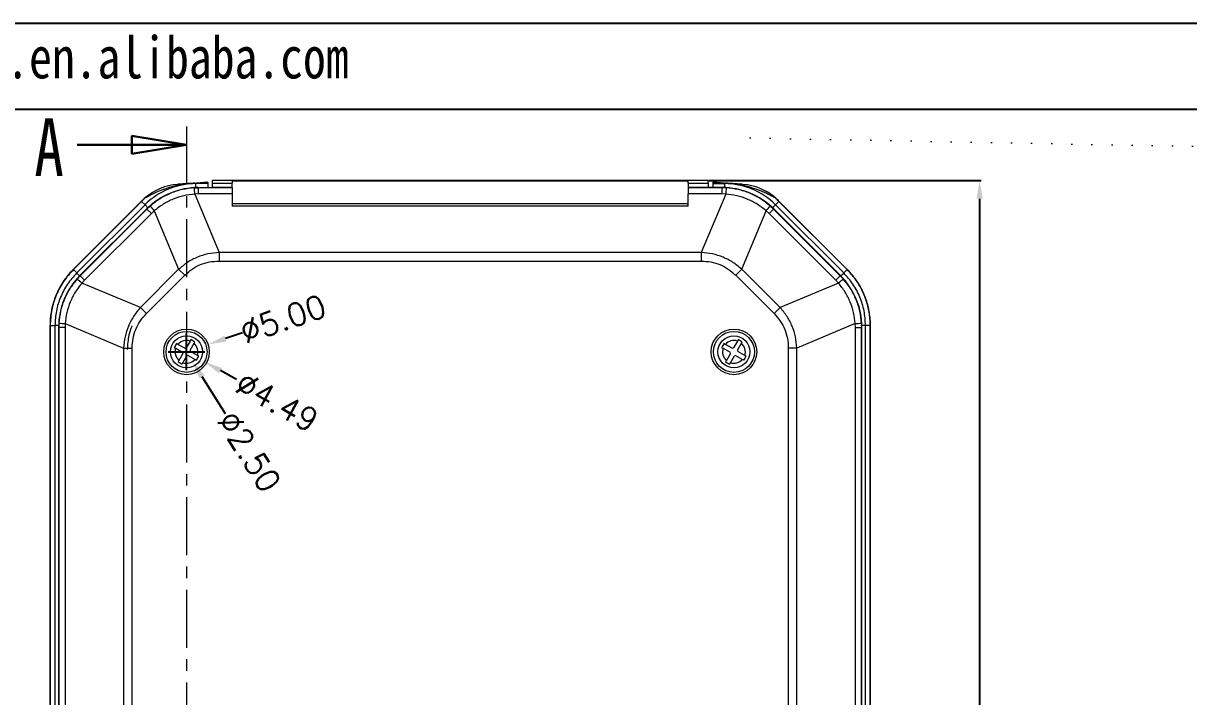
# Model space of a CAD drawing. Header units: inches. Extents: x 1127 to 4647, y 569 to 968.
# Drawn here: x 1441.5 to 1569.3, y 894.2 to 968 of the extents above; entities that cross this region are included whole.
import ezdxf

# ---------------------------------------------------------------- set-up
doc = ezdxf.new("R2010")
doc.units = ezdxf.units.IN
doc.linetypes.add('CENTER', pattern=[10.16, 6.35, -1.27, 1.27, -1.27])
doc.layers.add('文字', color=81, linetype='Continuous')
doc.styles.add('SLDTEXTSTYLE0', font='TXT', dxfattribs={"width": 0.75})
doc.styles.get("Standard").update_dxf_attribs({"font": 'txt', "bigfont": 'gbcbig.shx'})
doc.styles.add('宋体', font='', dxfattribs={"width": 0.8, "height": 3.5})
doc.styles.get('宋体').set_extended_font_data('SimSun')
doc.dimstyles.new('2', dxfattribs={"dimtxt": 1.5, "dimasz": 0.6, "dimexe": 0.18, "dimexo": 0.0625, "dimgap": 0.09, "dimtad": 0, "dimtih": 1, "dimtoh": 1, "dimzin": 0, "dimdsep": 46, "dimtxsty": 'Standard', "dimcen": 0, "dimadec": 0, "dimazin": 2, "dimtfac": 1, "dimtofl": 0, "dimtmove": 0, "dimatfit": 3, "dimfxl": 1, "dimtolj": 1, "dimtzin": 0, "dimarcsym": 0})
doc.dimstyles.new('2.5', dxfattribs={"dimtxt": 2.5, "dimasz": 2, "dimexe": 0.18, "dimexo": 0.0625, "dimgap": 0.09, "dimtad": 0, "dimzin": 0, "dimdsep": 46, "dimtxsty": 'Standard', "dimcen": 2, "dimadec": 0, "dimazin": 0, "dimtfac": 1, "dimtofl": 0, "dimtmove": 0, "dimatfit": 3, "dimfxl": 1, "dimtolj": 1, "dimtzin": 0, "dimarcsym": 0})

# ---------------------------------------------------------------- blocks, each defined once
blk = doc.blocks.new('_CLOSED')
at = {"color": 0, "linetype": 'ByBlock', "lineweight": -2}
for p, q in [((-1, 0.166667), (0, 0)), ((-1, 0.166667), (-1, -0.166667)), ((0, 0), (-1, -0.166667)), ((0, 0), (-1, 0))]:
    blk.add_line(p, q, dxfattribs=at)
blk = doc.blocks.new('*D187')
at = {"color": 0, "lineweight": -2}
for p, q in [((3628.76, 895.48), (3628.76, 899.48)), ((3635.21, 898.33), (3633.22, 898.07)), ((3626.76, 897.48), (3630.76, 897.48)), ((1444.45, 822.33), (1444.45, 781.38)), ((1534.37, 822.33), (1534.37, 781.38)), ((1446.45, 781.56), (1484.32, 781.56)), ((1532.37, 781.56), (1494.5, 781.56))]:
    blk.add_line(p, q, dxfattribs=at)
at = {"color": 0}
for points in [[(3633.18, 898.4), (3633.27, 897.74), (3631.24, 897.81)], [(1446.45, 781.9), (1446.45, 781.23), (1444.45, 781.56)], [(1532.37, 781.9), (1532.37, 781.23), (1534.37, 781.56)]]:
    blk.add_solid(points, dxfattribs=at)
at = {"layer": 'Defpoints', "color": 0}
for p in [(3626.28, 897.15), (3631.24, 897.81), (1444.45, 822.39), (1534.37, 822.39), (1534.37, 781.56)]:
    blk.add_point(p, dxfattribs=at)
at = {"color": 0, "insert": (3639.84, 898.94), "char_height": 2.5, "attachment_point": 5, "rotation": 7.5285}
blk.add_mtext('\\A1;∅5.00', dxfattribs=at)
at = {"color": 0, "insert": (1489.41, 781.56), "char_height": 2.5, "attachment_point": 5}
blk.add_mtext('\\A1;89.93', dxfattribs=at)
blk = doc.blocks.new('*D188')
at = {"color": 0, "lineweight": -2}
for p, q in [((3628.76, 895.48), (3628.76, 899.48)), ((3626.76, 897.48), (3630.76, 897.48)), ((3633.47, 894.81), (3631.73, 895.8)), ((1466.91, 816.91), (1466.91, 791.4)), ((1511.91, 816.91), (1511.91, 791.4)), ((1468.91, 791.58), (1484.74, 791.58)), ((1509.91, 791.58), (1494.08, 791.58))]:
    blk.add_line(p, q, dxfattribs=at)
at = {"color": 0}
for points in [[(3631.89, 896.09), (3631.56, 895.51), (3629.99, 896.78)], [(1468.91, 791.91), (1468.91, 791.24), (1466.91, 791.58)], [(1509.91, 791.91), (1509.91, 791.24), (1511.91, 791.58)]]:
    blk.add_solid(points, dxfattribs=at)
at = {"layer": 'Defpoints', "color": 0}
for p in [(3627.54, 898.17), (3629.99, 896.78), (1466.91, 816.97), (1511.91, 816.97), (1511.91, 791.58)]:
    blk.add_point(p, dxfattribs=at)
at = {"color": 0, "insert": (3637.9, 892.3), "char_height": 2.5, "attachment_point": 5, "rotation": 330.4525}
blk.add_mtext('\\A1;∅2.82', dxfattribs=at)
at = {"color": 0, "insert": (1489.41, 791.58), "char_height": 2.5, "attachment_point": 5}
blk.add_mtext('\\A1;45.00', dxfattribs=at)
blk = doc.blocks.new('*D191')
at = {"color": 0, "lineweight": -2}
for p, q in [((1516.66, 950.76), (1546.52, 950.76)), ((1546.34, 948.76), (1546.34, 882.89)), ((1546.34, 805.18), (1546.34, 871.05)), ((3458.05, 819.83), (3453.96, 819.83)), ((3454.14, 819.23), (3454.14, 818.92)), ((3457.55, 816.33), (3453.96, 816.33)), ((3454.14, 816.93), (3454.14, 817.24)), ((1516.66, 803.18), (1546.52, 803.18))]:
    blk.add_line(p, q, dxfattribs=at)
at = {"color": 0}
for points in [[(1546, 948.76), (1546.67, 948.76), (1546.34, 950.76)], [(3454.04, 819.23), (3454.24, 819.23), (3454.14, 819.83)], [(3454.04, 816.93), (3454.24, 816.93), (3454.14, 816.33)], [(1546, 805.18), (1546.67, 805.18), (1546.34, 803.18)]]:
    blk.add_solid(points, dxfattribs=at)
at = {"layer": 'Defpoints', "color": 0}
for p in [(1516.59, 950.76), (1546.34, 950.76), (3454.14, 819.83), (3458.12, 819.83), (3457.62, 816.33), (1516.59, 803.18)]:
    blk.add_point(p, dxfattribs=at)
at = {"color": 0, "insert": (1546.34, 876.97), "char_height": 2.5, "attachment_point": 5, "rotation": 90}
blk.add_mtext('\\A1;147.58', dxfattribs=at)
at = {"color": 0, "insert": (3454.14, 818.08), "char_height": 1.5, "attachment_point": 5}
blk.add_mtext('\\A1;3.50', dxfattribs=at)
blk = doc.blocks.new('*D194')
at = {"color": 0, "lineweight": -2}
for p, q in [((1382.71, 948.25), (1417.88, 948.25)), ((1417.7, 946.25), (1417.7, 880.38)), ((1417.7, 802.67), (1417.7, 868.54)), ((3414.42, 798.63), (3414.42, 801.19)), ((3414.42, 801.19), (3415.02, 801.19)), ((1385.15, 800.67), (1417.88, 800.67)), ((3409.68, 798.63), (3414.6, 798.63)), ((3414.42, 795.73), (3414.42, 798.03)), ((3409.68, 795.13), (3414.6, 795.13))]:
    blk.add_line(p, q, dxfattribs=at)
at = {"color": 0}
for points in [[(1417.37, 946.25), (1418.04, 946.25), (1417.7, 948.25)], [(1417.37, 802.67), (1418.04, 802.67), (1417.7, 800.67)], [(3414.32, 798.03), (3414.52, 798.03), (3414.42, 798.63)], [(3414.32, 795.73), (3414.52, 795.73), (3414.42, 795.13)]]:
    blk.add_solid(points, dxfattribs=at)
at = {"layer": 'Defpoints', "color": 0}
for p in [(1382.65, 948.25), (1417.7, 948.25), (1385.09, 800.67), (3409.62, 798.63), (3414.42, 798.63), (3409.62, 795.13)]:
    blk.add_point(p, dxfattribs=at)
at = {"color": 0, "insert": (1417.7, 874.46), "char_height": 2.5, "attachment_point": 5, "rotation": 90}
blk.add_mtext('\\A1;147.58', dxfattribs=at)
at = {"color": 0, "insert": (3417.24, 801.19), "char_height": 1.5, "attachment_point": 5}
blk.add_mtext('\\A1;3.50', dxfattribs=at)
blk = doc.blocks.new('*D195')
at = {"color": 0, "lineweight": -2}
for p, q in [((1323.41, 894.02), (1323.41, 899.3)), ((1392.41, 894.02), (1392.41, 899.3)), ((1325.41, 899.12), (1353.23, 899.12)), ((1390.41, 899.12), (1362.58, 899.12)), ((3408.02, 801.03), (3405.67, 801.03)), ((3408.62, 798.23), (3408.62, 801.21)), ((3409.62, 798.23), (3409.62, 801.21)), ((3410.22, 801.03), (3410.82, 801.03))]:
    blk.add_line(p, q, dxfattribs=at)
at = {"color": 0}
for points in [[(1325.41, 899.45), (1325.41, 898.79), (1323.41, 899.12)], [(1390.41, 899.45), (1390.41, 898.79), (1392.41, 899.12)], [(3408.02, 801.13), (3408.02, 800.93), (3408.62, 801.03)], [(3410.22, 801.13), (3410.22, 800.93), (3409.62, 801.03)]]:
    blk.add_solid(points, dxfattribs=at)
at = {"layer": 'Defpoints', "color": 0}
for p in [(1323.41, 899.12), (1323.41, 893.96), (1392.41, 893.96), (3408.62, 801.03), (3408.62, 798.17), (3409.62, 798.17)]:
    blk.add_point(p, dxfattribs=at)
at = {"color": 0, "attachment_point": 5}
for s, insert, char_height in [('\\A1;69.00', (1357.91, 899.12), 2.5), ('\\A1;1.00', (3403.83, 801.03), 1.5)]:
    blk.add_mtext(s, dxfattribs=dict(at, insert=insert, char_height=char_height))
blk = doc.blocks.new('*D196')
at = {"color": 0, "lineweight": -2}
for p, q in [((1365.45, 937.96), (1375.79, 937.96)), ((1375.61, 935.96), (1375.61, 879.97)), ((1375.61, 812.96), (1375.61, 868.95)), ((1370.62, 810.96), (1375.79, 810.96)), ((3449.12, 789.48), (3495.25, 789.48)), ((3495.07, 788.88), (3495.07, 779.92)), ((3495.07, 769.29), (3495.07, 778.24)), ((3453.64, 768.69), (3495.25, 768.69))]:
    blk.add_line(p, q, dxfattribs=at)
at = {"color": 0}
for points in [[(1375.28, 935.96), (1375.95, 935.96), (1375.61, 937.96)], [(1375.28, 812.96), (1375.95, 812.96), (1375.61, 810.96)], [(3494.97, 788.88), (3495.17, 788.88), (3495.07, 789.48)], [(3494.97, 769.29), (3495.17, 769.29), (3495.07, 768.69)]]:
    blk.add_solid(points, dxfattribs=at)
at = {"layer": 'Defpoints', "color": 0}
for p in [(1365.39, 937.96), (1370.56, 810.96), (1375.61, 810.96), (3449.06, 789.48), (3453.58, 768.69), (3495.07, 768.69)]:
    blk.add_point(p, dxfattribs=at)
at = {"color": 0, "insert": (1375.61, 874.46), "char_height": 2.5, "attachment_point": 5, "rotation": 90}
blk.add_mtext('\\A1;127.00', dxfattribs=at)
at = {"color": 0, "insert": (3495.07, 779.08), "char_height": 1.5, "attachment_point": 5}
blk.add_mtext('\\A1;20.79', dxfattribs=at)
blk = doc.blocks.new('*D198')
at = {"color": 0, "lineweight": -2}
for p, q in [((3633.7, 913.45), (3601.79, 913.45)), ((3601.97, 911.45), (3601.97, 847.99)), ((1466.91, 864.97), (1466.91, 868.97)), ((1464.91, 866.97), (1468.91, 866.97)), ((1477.42, 859), (1469.54, 864.98)), ((3601.97, 773.5), (3601.97, 836.97)), ((3633.7, 771.5), (3601.79, 771.5))]:
    blk.add_line(p, q, dxfattribs=at)
at = {"color": 0}
for points in [[(3601.63, 911.45), (3602.3, 911.45), (3601.97, 913.45)], [(1469.74, 865.24), (1469.34, 864.71), (1467.94, 866.18)], [(3601.63, 773.5), (3602.3, 773.5), (3601.97, 771.5)]]:
    blk.add_solid(points, dxfattribs=at)
at = {"layer": 'Defpoints', "color": 0}
for p in [(3601.97, 913.45), (3633.76, 913.45), (1465.87, 867.76), (1467.94, 866.18), (3633.76, 771.5)]:
    blk.add_point(p, dxfattribs=at)
at = {"color": 0, "char_height": 2.5, "attachment_point": 5}
for s, insert, rotation in [('\\A1;∅2.60', (1481.3, 856.05), 322.8069), ('\\A1;141.95', (3601.97, 842.48), 90)]:
    blk.add_mtext(s, dxfattribs=dict(at, insert=insert, rotation=rotation))
blk = doc.blocks.new('*D199')
at = {"color": 0, "lineweight": -2}
for p, q in [((1459.41, 929.97), (1459.41, 933.97)), ((1465.56, 934.07), (1463.67, 933.43)), ((1457.41, 931.97), (1461.41, 931.97)), ((3540.25, 792.03), (3540.25, 763.09)), ((3560.75, 792.03), (3560.75, 763.09)), ((3542.25, 763.27), (3545.83, 763.27)), ((3558.75, 763.27), (3555.17, 763.27))]:
    blk.add_line(p, q, dxfattribs=at)
at = {"color": 0}
for points in [[(1463.56, 933.74), (1463.78, 933.11), (1461.78, 932.78)], [(3542.25, 763.6), (3542.25, 762.94), (3540.25, 763.27)], [(3558.75, 763.6), (3558.75, 762.94), (3560.75, 763.27)]]:
    blk.add_solid(points, dxfattribs=at)
at = {"layer": 'Defpoints', "color": 0}
for p in [(1461.78, 932.78), (1457.04, 931.16), (3540.25, 792.09), (3560.75, 792.09), (3560.75, 763.27)]:
    blk.add_point(p, dxfattribs=at)
at = {"color": 0, "insert": (1469.98, 935.58), "char_height": 2.5, "attachment_point": 5, "rotation": 18.863}
blk.add_mtext('\\A1;∅5.00', dxfattribs=at)
at = {"color": 0, "insert": (3550.5, 763.27), "char_height": 2.5, "attachment_point": 5}
blk.add_mtext('\\A1;20.50', dxfattribs=at)
blk = doc.blocks.new('*D200')
at = {"color": 0, "lineweight": -2}
for p, q in [((1459.41, 929.97), (1459.41, 933.97)), ((1457.41, 931.97), (1461.41, 931.97)), ((1464.88, 928.95), (1463.13, 929.92)), ((3636.26, 782.42), (3636.26, 751.87)), ((3681.26, 782.42), (3681.26, 751.87)), ((3638.26, 752.05), (3654.09, 752.05)), ((3679.26, 752.05), (3663.44, 752.05))]:
    blk.add_line(p, q, dxfattribs=at)
at = {"color": 0}
for points in [[(1463.29, 930.21), (1462.96, 929.62), (1461.38, 930.88)], [(3638.26, 752.38), (3638.26, 751.72), (3636.26, 752.05)], [(3679.26, 752.38), (3679.26, 751.72), (3681.26, 752.05)]]:
    blk.add_solid(points, dxfattribs=at)
at = {"layer": 'Defpoints', "color": 0}
for p in [(1457.44, 933.06), (1461.38, 930.88), (3636.26, 782.48), (3681.26, 782.48), (3681.26, 752.05)]:
    blk.add_point(p, dxfattribs=at)
at = {"color": 0, "insert": (1469.33, 926.49), "char_height": 2.5, "attachment_point": 5, "rotation": 331.0628}
blk.add_mtext('\\A1;∅4.49', dxfattribs=at)
at = {"color": 0, "insert": (3658.76, 752.05), "char_height": 2.5, "attachment_point": 5}
blk.add_mtext('\\A1;45.00', dxfattribs=at)
blk = doc.blocks.new('*D201')
at = {"color": 0, "lineweight": -2}
for p, q in [((1459.41, 929.97), (1459.41, 933.97)), ((1457.41, 931.97), (1461.41, 931.97)), ((1463.68, 925.17), (1461.14, 929.22)), ((3631.76, 793.55), (3631.76, 798.04)), ((3633.76, 797.86), (3653.13, 797.86)), ((3682.26, 797.86), (3662.89, 797.86)), ((3684.26, 796.63), (3684.26, 798.04))]:
    blk.add_line(p, q, dxfattribs=at)
at = {"color": 0}
for points in [[(1461.42, 929.39), (1460.85, 929.04), (1460.07, 930.91)], [(3633.76, 798.19), (3633.76, 797.52), (3631.76, 797.86)], [(3682.26, 798.19), (3682.26, 797.52), (3684.26, 797.86)]]:
    blk.add_solid(points, dxfattribs=at)
at = {"layer": 'Defpoints', "color": 0}
for p in [(1458.74, 933.03), (1460.07, 930.91), (3684.26, 797.86), (3684.26, 796.57), (3631.76, 793.49)]:
    blk.add_point(p, dxfattribs=at)
at = {"color": 0, "insert": (1466.27, 921.04), "char_height": 2.5, "attachment_point": 5, "rotation": 302.1068}
blk.add_mtext('\\A1;∅2.50', dxfattribs=at)
at = {"color": 0, "insert": (3658.01, 797.86), "char_height": 2.5, "attachment_point": 5}
blk.add_mtext('\\A1;52.50', dxfattribs=at)

msp = doc.modelspace()

# ---------------------------------------------------------------- hatches: boundary and pattern name
at = {"linetype": 'Continuous', "lineweight": 0}
h = msp.add_hatch(dxfattribs=at)
h.set_pattern_fill('ANSI31', color=4, scale=0.5, style=0)
edge = h.paths.add_edge_path(flags=0)
edge.add_line((1577.142, 950.636), (1577.142, 948.841))
edge.add_spline(control_points=[(1577.142, 948.841), (1578.582, 948.813), (1580.022, 948.786), (1581.462, 948.758), (1583.624, 948.716), (1585.786, 948.674), (1587.947, 948.632), (1589.829, 948.596), (1591.71, 948.559), (1593.592, 948.522)], knot_values=[0, 0, 0, 0, 0.0043215, 0.0043215, 0.0043215, 0.0108074, 0.0108074, 0.0108074, 0.016453, 0.016453, 0.016453, 0.016453], weights=[1, 1, 1, 1, 1, 1, 1, 1, 1, 1], degree=3, periodic=0)
edge.add_line((1593.592, 948.522), (1594.715, 948.521))
edge.add_ellipse((1575.665, 949.337), major_axis=(-15.357, 46.346), ratio=0.3686722, start_angle=257.88544, end_angle=262.03335, ccw=False)
edge.add_spline(control_points=[(1595.594, 945.146), (1595.607, 945.094), (1595.617, 945.041), (1595.625, 944.988), (1595.63, 944.947), (1595.635, 944.906), (1595.638, 944.865), (1595.64, 944.824), (1595.642, 944.783), (1595.642, 944.742)], knot_values=[0, 0, 0, 0, 0.0001616, 0.0001616, 0.0001616, 0.0002844, 0.0002844, 0.0002844, 0.0004078, 0.0004078, 0.0004078, 0.0004078], weights=[1, 1, 1, 1, 1, 1, 1, 1, 1, 1], degree=3, periodic=0)
edge.add_line((1595.642, 944.742), (1595.642, 940.158))
edge.add_line((1595.642, 940.158), (1577.342, 939.998))
edge.add_line((1577.342, 939.998), (1577.342, 938.508))
edge.add_line((1577.342, 938.508), (1581.442, 938.508))
edge.add_line((1581.442, 938.508), (1581.442, 937.582))
edge.add_line((1581.442, 937.582), (1583.142, 937.567))
edge.add_line((1583.142, 937.567), (1583.142, 938.405))
edge.add_line((1583.142, 938.405), (1597.642, 938.658))
edge.add_line((1597.642, 938.658), (1597.642, 944.742))
edge.add_spline(control_points=[(1597.642, 944.742), (1597.642, 944.904), (1597.635, 945.065), (1597.619, 945.226), (1597.609, 945.338), (1597.594, 945.45), (1597.575, 945.562), (1597.556, 945.673), (1597.532, 945.785), (1597.504, 945.895)], knot_values=[0, 0, 0, 0, 0.0004846, 0.0004846, 0.0004846, 0.0008228, 0.0008228, 0.0008228, 0.0011631, 0.0011631, 0.0011631, 0.0011631], weights=[1, 1, 1, 1, 1, 1, 1, 1, 1, 1], degree=3, periodic=0)
edge.add_ellipse((1575.665, 949.337), major_axis=(-17.063, 51.495), ratio=0.3686722, start_angle=259.23033, end_angle=267.45858)
edge.add_spline(control_points=[(1595.388, 953.338), (1595.353, 953.445), (1595.3, 953.55), (1595.232, 953.642), (1595.164, 953.733), (1595.079, 953.815), (1594.984, 953.878), (1594.89, 953.941), (1594.784, 953.988), (1594.675, 954.016), (1594.602, 954.034), (1594.527, 954.044), (1594.452, 954.046)], knot_values=[0, 0, 0, 0, 0.0003425, 0.0003425, 0.0003425, 0.0006853, 0.0006853, 0.0006853, 0.0010238, 0.0010238, 0.0010238, 0.0012465, 0.0012465, 0.0012465, 0.0012465], weights=[1, 1, 1, 1, 1, 1, 1, 1, 1, 1, 1, 1, 1], degree=3, periodic=0)
edge.add_ellipse((1518.834, 947.474), major_axis=(-458.389, 8.001), ratio=0.0174497, start_angle=260.52147, end_angle=260.6883)
edge.add_line((1593.142, 954.073), (1593.142, 953.139))
edge.add_line((1593.142, 953.139), (1593.742, 953.139))
edge.add_line((1593.742, 953.139), (1593.742, 952.118))
edge.add_line((1593.742, 952.118), (1593.142, 952.118))
edge.add_line((1593.142, 952.118), (1593.142, 950.637))
edge.add_line((1593.142, 950.637), (1577.142, 950.636))
h = msp.add_hatch(dxfattribs=at)
h.set_pattern_fill('ANSI31', style=0)
h.set_pattern_definition([(45, (892.935, 269.7996), (-2.245064, 2.245064), [])])
h.paths.add_polyline_path([(1483.59, 919.369), (1483.59, 921.569), (1482.09, 921.569), (1482.09, 919.369)], flags=0)

# ---------------------------------------------------------------- linework, layer by layer
for p, q in [((1127.067, 968.002), (1685.775, 968.002)), ((1141.525, 958.597), (1676.369, 958.597))]:
    msp.add_line(p, q)
at = {"color": 1, "linetype": 'CENTER', "lineweight": 0}
msp.add_line((1459.409, 956.677), (1459.409, 872.331), dxfattribs=at)
at = {"color": 7, "linetype": 'Continuous', "lineweight": 30}
msp.add_line((1447.409, 954.677), (1459.409, 954.677), dxfattribs=at)
at = {"color": 7, "linetype": 'Continuous', "lineweight": 15}
for p, q in [((1461.74, 950.571), (1460.021, 950.451)), ((1460.44, 950.448), (1461.74, 950.539)), ((1460.44, 950.42), (1460.44, 950.448)), ((1461.74, 950.42), (1460.44, 950.42)), ((1461.74, 950.539), (1461.74, 950.571)), ((1461.74, 950.539), (1461.74, 950.42)), ((1461.74, 950.42), (1461.74, 949.991)), ((1516.594, 950.762), (1462.225, 950.762)), ((1462.225, 950.762), (1462.225, 950.483)), ((1462.225, 950.483), (1464.409, 950.483)), ((1462.225, 950.483), (1462.225, 949.983)), ((1464.409, 950.744), (1514.409, 950.744)), ((1464.409, 950.744), (1464.409, 950.483)), ((1464.409, 949.983), (1464.409, 950.483)), ((1514.409, 950.483), (1514.409, 950.744)), ((1514.409, 950.483), (1516.594, 950.483)), ((1514.409, 950.483), (1514.409, 949.983)), ((1516.594, 950.483), (1516.594, 950.762)), ((1516.594, 950.483), (1516.594, 949.983)), ((1518.797, 950.451), (1517.079, 950.571)), ((1517.079, 950.571), (1517.079, 950.539)), ((1517.079, 950.539), (1518.379, 950.448)), ((1517.079, 950.539), (1517.079, 950.42)), ((1517.079, 950.42), (1517.079, 949.991)), ((1517.079, 950.42), (1518.379, 950.42)), ((1518.379, 950.42), (1518.379, 950.448)), ((1455.277, 949.166), (1454.852, 948.848)), ((1460.257, 949.955), (1460.726, 949.969)), ((1460.726, 949.284), (1460.316, 949.271)), ((1460.316, 949.271), (1462.989, 942.872)), ((1460.704, 949.991), (1460.726, 949.969)), ((1460.704, 949.991), (1462.225, 949.991)), ((1460.726, 949.284), (1460.726, 949.969)), ((1464.409, 949.969), (1460.726, 949.969)), ((1464.409, 949.284), (1460.726, 949.284)), ((1462.225, 949.983), (1462.225, 949.974)), ((1464.409, 949.983), (1462.225, 949.983)), ((1464.409, 949.974), (1462.225, 949.974)), ((1464.409, 949.983), (1464.409, 949.974)), ((1464.409, 949.969), (1464.409, 949.974)), ((1464.409, 949.969), (1464.409, 949.284)), ((1464.409, 949.284), (1464.409, 947.945)), ((1516.594, 949.983), (1514.409, 949.983)), ((1514.409, 949.983), (1514.409, 949.974)), ((1516.594, 949.974), (1514.409, 949.974)), ((1514.409, 949.969), (1514.409, 949.974)), ((1518.092, 949.969), (1514.409, 949.969)), ((1514.409, 949.969), (1514.409, 949.284)), ((1514.409, 947.945), (1514.409, 949.284)), ((1518.092, 949.284), (1514.409, 949.284)), ((1518.503, 949.271), (1515.829, 942.872)), ((1518.115, 949.991), (1516.594, 949.991)), ((1516.594, 949.974), (1516.594, 949.983)), ((1518.115, 949.991), (1518.092, 949.969)), ((1518.092, 949.969), (1518.092, 949.284)), ((1518.562, 949.955), (1518.092, 949.969)), ((1518.503, 949.271), (1518.092, 949.284)), ((1454.475, 948.493), (1446.986, 941.003)), ((1447.004, 940.99), (1454.491, 948.477)), ((1454.859, 948.109), (1447.372, 940.622)), ((1454.491, 948.477), (1454.859, 948.109)), ((1455.43, 947.964), (1455.07, 947.626)), ((1464.409, 948.236), (1514.409, 948.236)), ((1514.409, 947.945), (1464.409, 947.945)), ((1523.389, 947.964), (1523.748, 947.626)), ((1524.328, 948.477), (1523.96, 948.109)), ((1531.447, 940.622), (1523.96, 948.109)), ((1531.815, 940.99), (1524.328, 948.477)), ((1531.833, 941.003), (1524.344, 948.493)), ((1447.731, 940.332), (1455.048, 947.649)), ((1455.07, 947.626), (1447.754, 940.31)), ((1448.239, 939.825), (1455.555, 947.141)), ((1455.048, 947.649), (1455.07, 947.626)), ((1455.07, 947.626), (1455.555, 947.141)), ((1455.555, 947.141), (1455.87, 947.437)), ((1455.87, 947.437), (1458.546, 941.032)), ((1520.272, 941.032), (1522.948, 947.437)), ((1522.948, 947.437), (1523.263, 947.141)), ((1523.748, 947.626), (1523.263, 947.141)), ((1523.263, 947.141), (1530.58, 939.825)), ((1523.748, 947.626), (1523.771, 947.649)), ((1531.065, 940.31), (1523.748, 947.626)), ((1523.771, 947.649), (1531.087, 940.332)), ((1462.989, 942.872), (1462.989, 941.929)), ((1515.829, 942.872), (1462.989, 942.872)), ((1515.829, 942.872), (1515.829, 941.929)), ((1462.989, 941.929), (1515.829, 941.929)), ((1447.372, 940.622), (1447.004, 940.99)), ((1447.416, 939.95), (1447.754, 940.31)), ((1447.754, 940.31), (1447.731, 940.332)), ((1447.754, 940.31), (1448.239, 939.825)), ((1458.546, 941.032), (1454.348, 936.834)), ((1455.014, 936.168), (1459.212, 940.366)), ((1458.546, 941.032), (1459.212, 940.366)), ((1520.272, 941.032), (1519.607, 940.366)), ((1519.607, 940.366), (1523.805, 936.168)), ((1524.47, 936.834), (1520.272, 941.032)), ((1531.065, 940.31), (1530.58, 939.825)), ((1531.087, 940.332), (1531.065, 940.31)), ((1531.403, 939.95), (1531.065, 940.31)), ((1531.815, 940.99), (1531.447, 940.622)), ((1447.943, 939.51), (1448.239, 939.825)), ((1454.348, 936.834), (1447.943, 939.51)), ((1530.875, 939.51), (1524.47, 936.834)), ((1530.58, 939.825), (1530.875, 939.51)), ((1454.348, 936.834), (1455.014, 936.168)), ((1524.47, 936.834), (1523.805, 936.168)), ((1445.425, 935.123), (1445.411, 934.654)), ((1446.109, 935.064), (1446.096, 934.654)), ((1446.109, 935.064), (1452.508, 932.391)), ((1532.71, 935.064), (1526.311, 932.391)), ((1532.722, 934.654), (1532.71, 935.064)), ((1533.394, 935.123), (1533.407, 934.654)), ((1444.447, 934.874), (1444.447, 819.098)), ((1444.469, 934.87), (1444.99, 934.87)), ((1444.469, 819.101), (1444.469, 934.87)), ((1444.99, 934.87), (1444.99, 819.101)), ((1445.389, 934.676), (1445.411, 934.654)), ((1445.389, 934.676), (1445.389, 819.265)), ((1446.096, 934.654), (1445.411, 934.654)), ((1445.411, 934.654), (1445.411, 819.288)), ((1446.096, 934.654), (1446.096, 819.288)), ((1532.722, 819.288), (1532.722, 934.654)), ((1532.722, 934.654), (1533.407, 934.654)), ((1533.43, 934.676), (1533.407, 934.654)), ((1533.407, 819.288), (1533.407, 934.654)), ((1533.43, 819.265), (1533.43, 934.676)), ((1533.829, 819.101), (1533.829, 934.87)), ((1534.349, 934.87), (1533.829, 934.87)), ((1534.349, 819.101), (1534.349, 934.87)), ((1534.372, 819.098), (1534.372, 934.874)), ((1459.229, 932.361), (1458.469, 932.795)), ((1459.799, 933.159), (1459.365, 932.399)), ((1459.8, 932.151), (1460.233, 932.911)), ((1519.229, 932.361), (1518.469, 932.795)), ((1519.799, 933.159), (1519.365, 932.399)), ((1519.8, 932.151), (1520.233, 932.911)), ((1452.508, 932.391), (1452.508, 821.551)), ((1452.508, 932.391), (1453.451, 932.391)), ((1453.451, 821.551), (1453.451, 932.391)), ((1458.221, 932.36), (1458.981, 931.927)), ((1459.019, 931.791), (1458.585, 931.031)), ((1459.019, 931.791), (1458.981, 931.927)), ((1459.02, 930.783), (1459.453, 931.543)), ((1459.229, 932.361), (1459.365, 932.399)), ((1459.589, 931.58), (1459.453, 931.543)), ((1459.589, 931.58), (1460.349, 931.147)), ((1459.8, 932.151), (1459.837, 932.015)), ((1460.597, 931.581), (1459.837, 932.015)), ((1518.221, 932.36), (1518.981, 931.927)), ((1519.019, 931.791), (1518.585, 931.031)), ((1519.019, 931.791), (1518.981, 931.927)), ((1519.02, 930.783), (1519.453, 931.543)), ((1519.229, 932.361), (1519.365, 932.399)), ((1519.589, 931.58), (1519.453, 931.543)), ((1519.589, 931.58), (1520.349, 931.147)), ((1519.8, 932.151), (1519.837, 932.015)), ((1520.597, 931.581), (1519.837, 932.015)), ((1525.367, 932.391), (1525.367, 821.551)), ((1526.311, 932.391), (1525.367, 932.391)), ((1526.311, 821.551), (1526.311, 932.391))]:
    msp.add_line(p, q, dxfattribs=at)
at = {"color": 8, "linetype": 'Continuous', "lineweight": 15}
for p, q in [((1460.44, 949.987), (1460.44, 950.42)), ((1518.379, 950.42), (1518.379, 949.987)), ((1454.491, 948.477), (1454.475, 948.493)), ((1455.185, 947.783), (1454.859, 948.109)), ((1523.96, 948.109), (1523.634, 947.783)), ((1524.344, 948.493), (1524.328, 948.477)), ((1447.004, 940.99), (1447.004, 940.99)), ((1531.815, 940.99), (1531.815, 940.99))]:
    msp.add_line(p, q, dxfattribs=at)
at = {"color": 7, "linetype": 'Continuous', "lineweight": 15}
for centre, radius in [((1459.409, 931.971), 2.5), ((1459.409, 931.971), 2.247), ((1459.409, 931.971), 1.75), ((1519.409, 931.971), 2.5), ((1519.409, 931.971), 2.247), ((1519.409, 931.971), 1.75)]:
    msp.add_circle(centre, radius, dxfattribs=at)
for centre, radius, start, end in [((1460.44, 942.528), 7.893, 90, 135), ((1458.833, 944.427), 5.926, 94.02279, 131.75712), ((1460.216, 947.659), 2.798, 85.41107, 93.98976), ((1518.603, 947.659), 2.798, 86.01024, 94.58893), ((1518.379, 942.528), 7.893, 45, 90), ((1519.986, 944.427), 5.926, 48.24288, 85.97721), ((1452.289, 948.927), 8.034, 2.45871, 7.35322), ((1526.529, 948.927), 8.034, 172.64678, 177.54129), ((1460.44, 942.528), 8.436, 131.30771, 135), ((1460.44, 942.528), 8.413, 131.30385, 135), ((1461.634, 952.695), 7.801, 217.32641, 222.37171), ((1517.185, 952.695), 7.801, 317.62829, 322.67359), ((1518.379, 942.528), 8.413, 45, 48.69615), ((1518.379, 942.528), 8.436, 45, 48.69582), ((1442.685, 933.746), 7.801, 47.62829, 52.67359), ((1536.133, 933.746), 7.801, 127.32641, 132.37171), ((1446.453, 943.091), 8.034, 262.64678, 267.54129), ((1532.365, 943.091), 8.034, 272.45871, 277.35322), ((1459.409, 931.971), 1.25, 71.84621, 138.77229), ((1459.409, 931.971), 1.25, 341.84621, 48.77229), ((1519.409, 931.971), 1.25, 71.84621, 138.77229), ((1519.409, 931.971), 1.25, 341.84621, 48.77229), ((1459.409, 931.971), 1.25, 161.84621, 228.77229), ((1519.409, 931.971), 1.25, 161.84621, 228.77229), ((1459.409, 931.971), 1.25, 251.84621, 318.77229), ((1519.409, 931.971), 1.25, 251.84621, 318.77229)]:
    msp.add_arc(centre, radius, start, end, dxfattribs=at)
for centre, major_axis, start_param, end_param in [((1460.706, 941.99), (-5.659, 5.659), 5.4979394, 6.2831853), ((1518.112, 941.99), (-5.659, -5.659), 3.1415927, 3.9268385), ((1453.39, 934.674), (5.659, -5.659), 3.1415927, 3.9268385), ((1525.429, 934.674), (5.659, 5.659), 5.4979394, 6.2831853)]:
    msp.add_ellipse(centre, major_axis=major_axis, ratio=0.9996955, start_param=start_param, end_param=end_param, dxfattribs=at)
for points, knots in [([(1460.44, 950.448), (1460.246, 950.442), (1459.849, 950.429), (1459.319, 950.374), (1458.878, 950.308), (1458.521, 950.241), (1458.155, 950.16), (1457.78, 950.063), (1457.395, 949.949), (1457.022, 949.824), (1456.517, 949.637), (1455.949, 949.391), (1455.367, 949.107), (1455.049, 948.936), (1454.886, 948.848)], [0, 0, 0, 0, 0.06157007, 0.12634634, 0.1680608, 0.21014337, 0.25326774, 0.30897954, 0.36901677, 0.43395404, 0.50424398, 0.66502347, 0.82793787, 1, 1, 1, 1]), ([(1460.021, 950.451), (1460.008, 950.45), (1459.981, 950.448), (1459.932, 950.444), (1459.881, 950.441), (1459.813, 950.436), (1459.736, 950.431), (1459.637, 950.424), (1459.551, 950.418), (1459.466, 950.412), (1459.399, 950.407), (1459.342, 950.403), (1459.289, 950.399), (1459.215, 950.394), (1459.122, 950.388), (1459.012, 950.38), (1458.877, 950.371), (1458.727, 950.36), (1458.566, 950.349), (1458.468, 950.342), (1458.417, 950.339)], [0, 0, 0, 0, 0.0072834, 0.01443189, 0.02143667, 0.02875067, 0.0443755, 0.05919905, 0.09252522, 0.12934944, 0.15995698, 0.18690376, 0.21641992, 0.24851886, 0.32100328, 0.40451865, 0.49910444, 0.66179776, 0.82525114, 1, 1, 1, 1]), ([(1523.932, 948.848), (1523.808, 948.915), (1523.574, 949.042), (1523.162, 949.249), (1522.699, 949.466), (1522.199, 949.676), (1521.699, 949.859), (1521.197, 950.02), (1520.667, 950.161), (1520.113, 950.279), (1519.552, 950.369), (1518.963, 950.43), (1518.571, 950.442), (1518.379, 950.448)], [0, 0, 0, 0, 0.13193941, 0.24888333, 0.37791168, 0.49764704, 0.58404985, 0.66722419, 0.74897921, 0.81298698, 0.87516548, 0.93901016, 1, 1, 1, 1]), ([(1520.401, 950.339), (1520.254, 950.349), (1520.032, 950.364), (1519.66, 950.39), (1519.411, 950.408), (1519.227, 950.421), (1519.109, 950.429), (1519.015, 950.435), (1518.967, 950.439), (1518.932, 950.441), (1518.897, 950.444), (1518.849, 950.447), (1518.819, 950.449), (1518.797, 950.451)], [0, 0, 0, 0, 0.50009256, 0.75013849, 0.87518714, 0.92380701, 0.95681475, 0.96854307, 0.97363249, 0.97846402, 0.98328732, 0.98835327, 1, 1, 1, 1]), ([(1460.257, 949.955), (1459.82, 949.908), (1458.943, 949.815), (1457.678, 949.399), (1456.477, 948.803), (1455.78, 948.244), (1455.43, 947.964)], [0, 0, 0, 0, 0.2475272, 0.4966978, 0.7475196, 1, 1, 1, 1]), ([(1460.316, 949.271), (1459.91, 949.223), (1459.099, 949.128), (1457.935, 948.737), (1456.834, 948.193), (1456.191, 947.689), (1455.87, 947.437)], [0, 0, 0, 0, 0.2501157, 0.4999973, 0.7498294, 1, 1, 1, 1]), ([(1522.948, 947.437), (1522.627, 947.689), (1521.985, 948.193), (1520.884, 948.737), (1519.719, 949.128), (1518.908, 949.223), (1518.503, 949.271)], [0, 0, 0, 0, 0.2501661, 0.5000036, 0.7498799, 1, 1, 1, 1]), ([(1523.389, 947.964), (1523.039, 948.244), (1522.341, 948.803), (1521.14, 949.399), (1519.875, 949.815), (1518.999, 949.908), (1518.562, 949.955)], [0, 0, 0, 0, 0.2524804, 0.5033022, 0.7524728, 1, 1, 1, 1]), ([(1523.966, 948.848), (1523.715, 949.056), (1523.286, 949.409), (1522.786, 949.648), (1522.58, 949.747)], [0, 0, 0, 0, 0.58737061, 1, 1, 1, 1]), ([(1462.989, 942.872), (1462.576, 942.833), (1461.76, 942.755), (1460.591, 942.377), (1459.497, 941.818), (1458.866, 941.296), (1458.546, 941.032)], [0, 0, 0, 0, 0.2535546, 0.5002407, 0.7468041, 1, 1, 1, 1]), ([(1520.272, 941.032), (1519.953, 941.296), (1519.322, 941.818), (1518.228, 942.377), (1517.059, 942.755), (1516.243, 942.833), (1515.829, 942.872)], [0, 0, 0, 0, 0.2531959, 0.4997593, 0.7464454, 1, 1, 1, 1]), ([(1459.212, 940.366), (1459.476, 940.606), (1459.996, 941.076), (1460.926, 941.567), (1461.931, 941.876), (1462.632, 941.911), (1462.989, 941.929)], [0, 0, 0, 0, 0.2543571, 0.4996841, 0.7451106, 1, 1, 1, 1]), ([(1515.829, 941.929), (1516.186, 941.911), (1516.887, 941.876), (1517.892, 941.567), (1518.822, 941.076), (1519.342, 940.606), (1519.607, 940.366)], [0, 0, 0, 0, 0.2548241, 0.5003134, 0.7455778, 1, 1, 1, 1]), ([(1446.99, 941.008), (1446.99, 941.008), (1446.987, 941.004), (1446.773, 940.789), (1446.418, 940.398), (1446, 939.838), (1445.709, 939.385), (1445.499, 939.018), (1445.345, 938.719), (1445.184, 938.378), (1444.987, 937.905), (1444.746, 937.187), (1444.57, 936.41), (1444.484, 935.735), (1444.456, 935.315), (1444.448, 935.074), (1444.447, 934.95), (1444.447, 934.894), (1444.447, 934.875), (1444.447, 934.87), (1444.447, 934.868), (1444.447, 934.867), (1444.447, 934.867)], [0, 0, 0, 0, 0.0002205, 0.0020107, 0.133314, 0.2321122, 0.3090597, 0.3701667, 0.4179547, 0.4572025, 0.5357455, 0.6433683, 0.7898064, 0.8856148, 0.9425883, 0.97473, 0.9915333, 0.9974082, 0.9991914, 0.9997272, 0.9998977, 1, 1, 1, 1]), ([(1447.004, 940.99), (1446.624, 940.566), (1445.868, 939.719), (1445.084, 938.2), (1444.565, 936.572), (1444.501, 935.438), (1444.469, 934.87)], [0, 0, 0, 0, 0.2506193, 0.5000335, 0.7494337, 1, 1, 1, 1]), ([(1447.372, 940.622), (1447.017, 940.222), (1446.308, 939.426), (1445.57, 938.001), (1445.079, 936.471), (1445.02, 935.406), (1444.99, 934.87)], [0, 0, 0, 0, 0.2505485, 0.4996113, 0.7487913, 1, 1, 1, 1]), ([(1533.829, 934.87), (1533.799, 935.406), (1533.739, 936.471), (1533.248, 938.001), (1532.51, 939.426), (1531.802, 940.222), (1531.447, 940.622)], [0, 0, 0, 0, 0.2512086, 0.5003879, 0.7494521, 1, 1, 1, 1]), ([(1534.349, 934.87), (1534.346, 935.052), (1534.339, 935.492), (1534.251, 936.267), (1534.062, 937.15), (1533.747, 938.092), (1533.303, 939.041), (1532.677, 940.05), (1532.113, 940.665), (1531.815, 940.99)], [0, 0, 0, 0, 0.07999458, 0.19462475, 0.34369798, 0.47814883, 0.63210547, 0.80584572, 1, 1, 1, 1]), ([(1534.372, 934.867), (1534.372, 934.868), (1534.372, 934.872), (1534.371, 935.172), (1534.346, 935.697), (1534.246, 936.388), (1534.132, 936.916), (1534.02, 937.326), (1533.917, 937.648), (1533.79, 938.003), (1533.595, 938.477), (1533.339, 938.992), (1533.047, 939.488), (1532.743, 939.945), (1532.42, 940.364), (1532.141, 940.682), (1531.975, 940.859), (1531.887, 940.949), (1531.848, 940.989), (1531.834, 941.002), (1531.83, 941.006), (1531.829, 941.008), (1531.828, 941.008)], [0, 0, 0, 0, 0.0002174, 0.0019915, 0.1321083, 0.2309405, 0.3084344, 0.3698471, 0.4177581, 0.4570809, 0.5356687, 0.6429921, 0.7098544, 0.7885355, 0.8845608, 0.9421071, 0.9745321, 0.9914642, 0.997384, 0.9991822, 0.9997234, 1, 1, 1, 1]), ([(1447.416, 939.95), (1447.136, 939.6), (1446.577, 938.903), (1445.981, 937.702), (1445.565, 936.437), (1445.472, 935.56), (1445.425, 935.123)], [0, 0, 0, 0, 0.2524804, 0.5033022, 0.7524728, 1, 1, 1, 1]), ([(1447.943, 939.51), (1447.691, 939.189), (1447.187, 938.546), (1446.643, 937.445), (1446.252, 936.281), (1446.157, 935.47), (1446.109, 935.064)], [0, 0, 0, 0, 0.2501661, 0.50000359, 0.74987987, 1, 1, 1, 1]), ([(1532.71, 935.064), (1532.662, 935.47), (1532.566, 936.281), (1532.176, 937.445), (1531.631, 938.546), (1531.127, 939.189), (1530.875, 939.51)], [0, 0, 0, 0, 0.2501157, 0.4999973, 0.7498294, 1, 1, 1, 1]), ([(1533.394, 935.123), (1533.347, 935.56), (1533.253, 936.437), (1532.838, 937.702), (1532.241, 938.903), (1531.683, 939.6), (1531.403, 939.95)], [0, 0, 0, 0, 0.2475272, 0.4966978, 0.7475196, 1, 1, 1, 1]), ([(1454.348, 936.834), (1454.084, 936.514), (1453.562, 935.883), (1453.003, 934.789), (1452.625, 933.62), (1452.547, 932.804), (1452.508, 932.391)], [0, 0, 0, 0, 0.25319592, 0.49975926, 0.74644543, 1, 1, 1, 1]), ([(1526.311, 932.391), (1526.272, 932.804), (1526.194, 933.62), (1525.815, 934.789), (1525.257, 935.883), (1524.735, 936.514), (1524.47, 936.834)], [0, 0, 0, 0, 0.2535546, 0.5002407, 0.7468041, 1, 1, 1, 1]), ([(1453.451, 932.391), (1453.469, 932.748), (1453.504, 933.449), (1453.813, 934.454), (1454.304, 935.384), (1454.774, 935.904), (1455.014, 936.168)], [0, 0, 0, 0, 0.2548241, 0.5003134, 0.7455778, 1, 1, 1, 1]), ([(1523.805, 936.168), (1524.044, 935.904), (1524.515, 935.384), (1525.005, 934.454), (1525.315, 933.449), (1525.35, 932.748), (1525.367, 932.391)], [0, 0, 0, 0, 0.2543571, 0.4996841, 0.7451106, 1, 1, 1, 1]), ([(1453.446, 934.823), (1453.433, 934.798), (1453.262, 934.484), (1453.015, 933.621), (1452.949, 932.768), (1452.909, 932.244)], [0, 0, 0, 0, 0.0310247, 0.4055475, 1, 1, 1, 1]), ([(1458.069, 932.447), (1458.082, 932.44), (1458.131, 932.412), (1458.183, 932.382), (1458.221, 932.36)], [0, 0, 0, 0, 0.2573175, 1, 1, 1, 1]), ([(1458.469, 932.795), (1458.468, 932.795), (1458.416, 932.825), (1458.366, 932.854), (1458.317, 932.881)], [0, 0, 0, 0, 0.0300879, 1, 1, 1, 1]), ([(1459.886, 933.311), (1459.878, 933.298), (1459.85, 933.249), (1459.821, 933.197), (1459.799, 933.159)], [0, 0, 0, 0, 0.2573175, 1, 1, 1, 1]), ([(1460.233, 932.911), (1460.234, 932.912), (1460.263, 932.964), (1460.292, 933.014), (1460.32, 933.063)], [0, 0, 0, 0, 0.0300879, 1, 1, 1, 1]), ([(1518.069, 932.447), (1518.082, 932.44), (1518.131, 932.412), (1518.183, 932.382), (1518.221, 932.36)], [0, 0, 0, 0, 0.2573175, 1, 1, 1, 1]), ([(1518.469, 932.795), (1518.468, 932.795), (1518.416, 932.825), (1518.366, 932.854), (1518.317, 932.881)], [0, 0, 0, 0, 0.0300879, 1, 1, 1, 1]), ([(1519.886, 933.311), (1519.878, 933.298), (1519.85, 933.249), (1519.821, 933.197), (1519.799, 933.159)], [0, 0, 0, 0, 0.2573175, 1, 1, 1, 1]), ([(1520.233, 932.911), (1520.234, 932.912), (1520.263, 932.964), (1520.292, 933.014), (1520.32, 933.063)], [0, 0, 0, 0, 0.0300879, 1, 1, 1, 1]), ([(1460.749, 931.494), (1460.74, 931.5), (1460.702, 931.521), (1460.651, 931.551), (1460.609, 931.574), (1460.597, 931.581)], [0, 0, 0, 0, 0.19854247, 0.76758448, 1, 1, 1, 1]), ([(1520.749, 931.494), (1520.74, 931.5), (1520.702, 931.521), (1520.651, 931.551), (1520.609, 931.574), (1520.597, 931.581)], [0, 0, 0, 0, 0.19854247, 0.76758448, 1, 1, 1, 1]), ([(1458.585, 931.031), (1458.579, 931.019), (1458.549, 930.967), (1458.521, 930.917), (1458.499, 930.878)], [0, 0, 0, 0, 0.2327202, 1, 1, 1, 1]), ([(1458.933, 930.631), (1458.939, 930.64), (1458.96, 930.678), (1458.989, 930.73), (1459.013, 930.771), (1459.02, 930.783)], [0, 0, 0, 0, 0.1985425, 0.7675845, 1, 1, 1, 1]), ([(1460.349, 931.147), (1460.361, 931.14), (1460.413, 931.111), (1460.463, 931.082), (1460.502, 931.06)], [0, 0, 0, 0, 0.2327202, 1, 1, 1, 1]), ([(1518.585, 931.031), (1518.579, 931.019), (1518.549, 930.967), (1518.521, 930.917), (1518.499, 930.878)], [0, 0, 0, 0, 0.2327202, 1, 1, 1, 1]), ([(1518.933, 930.631), (1518.939, 930.64), (1518.96, 930.678), (1518.989, 930.73), (1519.013, 930.771), (1519.02, 930.783)], [0, 0, 0, 0, 0.1985425, 0.7675845, 1, 1, 1, 1]), ([(1520.349, 931.147), (1520.361, 931.14), (1520.413, 931.111), (1520.463, 931.082), (1520.502, 931.06)], [0, 0, 0, 0, 0.2327202, 1, 1, 1, 1])]:
    msp.add_open_spline(points, degree=3, knots=knots, dxfattribs=at)
for points in [[(1447.724, 940.269), (1447.68, 940.313), (1447.592, 940.402), (1447.479, 940.515), (1447.396, 940.598), (1447.38, 940.614), (1447.372, 940.622)], [(1531.447, 940.622), (1531.439, 940.614), (1531.423, 940.598), (1531.34, 940.515), (1531.227, 940.402), (1531.138, 940.313), (1531.094, 940.269)], [(1445.488, 934.871), (1445.426, 934.871), (1445.301, 934.871), (1445.141, 934.871), (1445.024, 934.871), (1445.001, 934.87), (1444.99, 934.87)], [(1533.829, 934.87), (1533.818, 934.87), (1533.795, 934.871), (1533.678, 934.871), (1533.518, 934.871), (1533.393, 934.871), (1533.33, 934.871)], [(1458.317, 932.881), (1458.276, 932.809), (1458.193, 932.664), (1458.111, 932.519), (1458.069, 932.447)], [(1460.32, 933.063), (1460.248, 933.104), (1460.103, 933.187), (1459.958, 933.269), (1459.886, 933.311)], [(1518.317, 932.881), (1518.276, 932.809), (1518.193, 932.664), (1518.111, 932.519), (1518.069, 932.447)], [(1520.32, 933.063), (1520.248, 933.104), (1520.103, 933.187), (1519.958, 933.269), (1519.886, 933.311)], [(1460.502, 931.06), (1460.543, 931.133), (1460.625, 931.277), (1460.708, 931.422), (1460.749, 931.494)], [(1520.502, 931.06), (1520.543, 931.133), (1520.625, 931.277), (1520.708, 931.422), (1520.749, 931.494)], [(1458.499, 930.878), (1458.571, 930.837), (1458.716, 930.755), (1458.861, 930.672), (1458.933, 930.631)], [(1518.499, 930.878), (1518.571, 930.837), (1518.716, 930.755), (1518.861, 930.672), (1518.933, 930.631)]]:
    msp.add_open_spline(points, degree=3, dxfattribs=at)

# ---------------------------------------------------------------- block references
at = {"color": 7, "linetype": 'Continuous', "lineweight": 30, "xscale": 6, "yscale": 6}
msp.add_blockref('_CLOSED', (1459.409, 954.677), dxfattribs=at)

# ---------------------------------------------------------------- texts
at = {"color": 7, "linetype": 'Continuous', "insert": (1442.722, 957.593), "char_height": 6.35, "attachment_point": 1, "style": 'SLDTEXTSTYLE0'}
msp.add_mtext('A', dxfattribs=at)
at = {"layer": '文字', "color": 0, "insert": (1417.123, 966.562), "char_height": 4.59842, "width": 80.78975, "attachment_point": 1, "style": '宋体'}
msp.add_mtext('www.szomk.en.alibaba.com', dxfattribs=at)

# ---------------------------------------------------------------- dimensions: what is measured, and where the dimension line sits
for base, p1, p2, dimstyle, picture, middle in [((1546.335, 950.762), (1516.594, 803.18), (1516.594, 950.762), '2.5', '*D191', (1546.335, 876.971)), ((3454.144, 819.829), (3457.616, 816.329), (3458.116, 819.829), '2', '*D191', (3454.144, 818.079)), ((1417.702, 948.25), (1385.092, 800.667), (1382.647, 948.25), '2.5', '*D194', (1417.702, 874.458)), ((1375.613, 810.958), (1365.391, 937.958), (1370.56, 810.958), '2.5', '*D196', (1375.613, 874.458)), ((3495.069, 768.687), (3449.062, 789.479), (3453.577, 768.687), '2', '*D196', (3495.069, 779.083))]:
    dim = msp.add_linear_dim(base=base, p1=p1, p2=p2, angle=90, dimstyle=dimstyle)
    dim.commit()
    dim.dimension.update_dxf_attribs({"geometry": picture, "text_midpoint": middle})
dim = msp.add_linear_dim(base=(3414.422, 798.629), p1=(3409.616, 795.129), p2=(3409.616, 798.629), angle=90, dimstyle='2')
dim.commit()
dim.dimension.update_dxf_attribs({"geometry": '*D194', "text_midpoint": (3417.237, 801.193), "dimtype": 160})
for p1, p2, picture, middle in [((1457.044, 931.162), (1461.775, 932.779), '*D199', (1469.983, 935.583)), ((1457.443, 933.058), (1461.376, 930.884), '*D200', (1469.331, 926.485)), ((3626.285, 897.151), (3631.242, 897.806), '*D187', (3639.84, 898.943)), ((3627.537, 898.174), (3629.989, 896.784), '*D188', (3637.897, 892.301))]:
    dim = msp.add_diameter_dim_2p(p1=p1, p2=p2, dimstyle='2.5')
    dim.commit()
    dim.dimension.update_dxf_attribs({"geometry": picture, "text_midpoint": middle})
for base, p1, p2, picture, middle in [((3560.75, 763.269), (3540.25, 792.091), (3560.75, 792.091), '*D199', (3550.5, 763.269)), ((3681.263, 752.048), (3636.263, 782.479), (3681.263, 782.479), '*D200', (3658.763, 752.048)), ((3684.263, 797.857), (3631.763, 793.486), (3684.263, 796.566), '*D201', (3658.013, 797.857)), ((1323.408, 899.119), (1392.408, 893.958), (1323.408, 893.958), '*D195', (1357.908, 899.119)), ((1511.909, 791.577), (1466.909, 816.971), (1511.909, 816.971), '*D188', (1489.409, 791.577))]:
    dim = msp.add_linear_dim(base=base, p1=p1, p2=p2, dimstyle='2.5')
    dim.commit()
    dim.dimension.update_dxf_attribs({"geometry": picture, "text_midpoint": middle})
for p1, p2, picture, middle in [((1458.745, 933.03), (1460.074, 930.912), '*D201', (1466.27, 921.037)), ((1465.874, 867.757), (1467.945, 866.185), '*D198', (1481.304, 856.047))]:
    dim = msp.add_diameter_dim_2p(p1=p1, p2=p2, dimstyle='2.5')
    dim.commit()
    dim.dimension.update_dxf_attribs({"geometry": picture, "text_midpoint": middle, "dimtype": 163})
for base, p1, p2, dimstyle, picture, middle in [((3408.616, 801.035), (3409.616, 798.167), (3408.616, 798.167), '2', '*D195', (3403.826, 801.035)), ((1534.3718, 781.5634), (1444.4467, 822.3897), (1534.3718, 822.3897), '2.5', '*D187', (1489.4093, 781.5634))]:
    dim = msp.add_linear_dim(base=base, p1=p1, p2=p2, dimstyle=dimstyle)
    dim.commit()
    dim.dimension.update_dxf_attribs({"geometry": picture, "text_midpoint": middle, "dimtype": 160})

doc.saveas('drawing.dxf')
